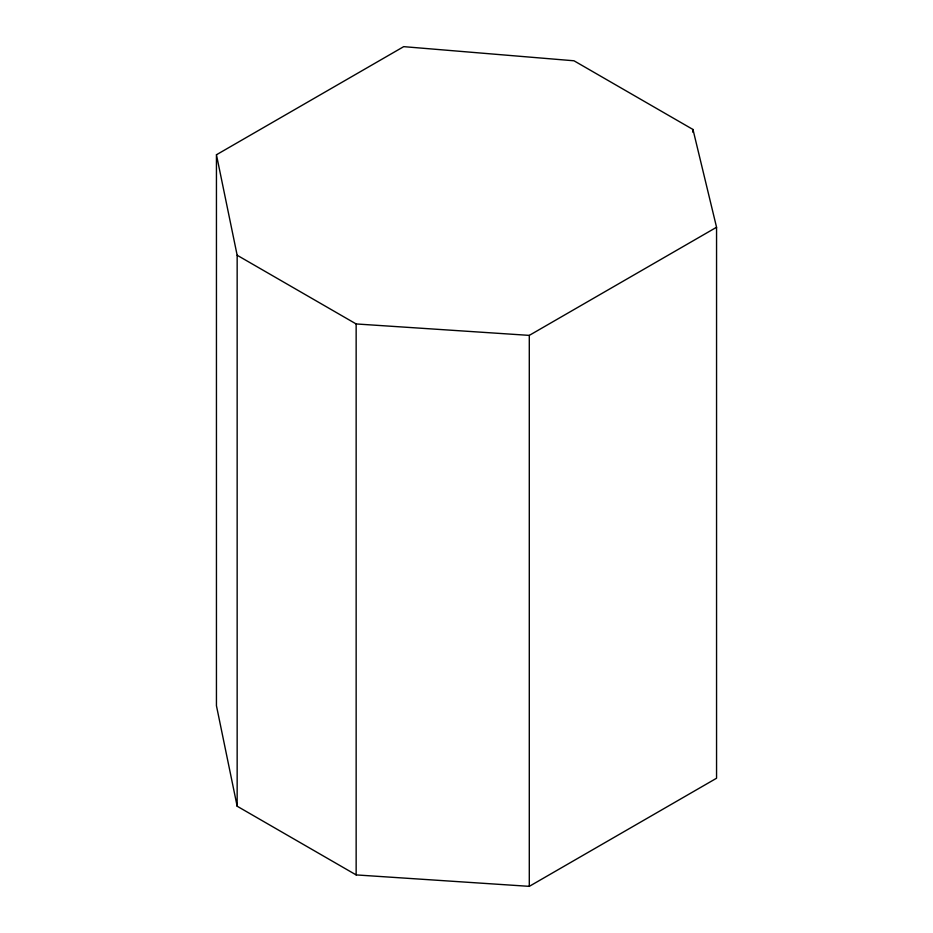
<?xml version="1.0" encoding="UTF-8"?>
<svg xmlns="http://www.w3.org/2000/svg" width="933" height="933" viewBox="0 0 933 933"><rect width="100%" height="100%" fill="white"/><g stroke="black" fill="none" stroke-linecap="round" stroke-linejoin="round"><path stroke-width="1.4" d="M216.444 154.761L403.709 46.65L573.993 60.785L692.974 129.477L716.556 227.267L716.556 778.239L529.291 886.35L356.149 874.909L237.157 806.217L216.444 705.733L216.444 154.761L237.157 255.245L237.157 806.217M237.157 255.245L356.149 323.949L529.291 335.379L716.556 227.267M692.974 129.477L692.974 132.393M529.291 335.379L529.291 886.35M356.149 323.949L356.149 874.909"/></g></svg>
